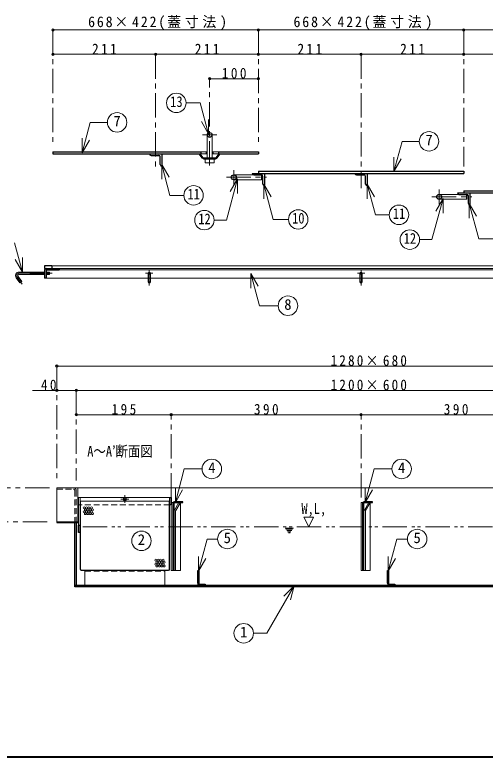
# Model space of a CAD drawing. Units: millimetres at full size, sheet at 1:10. Extents: x -2125 to 1925, y -1405 to 1405.
# Drawn here: x -1203 to -237, y -1405 to 119 of the extents above; entities that cross this region are included whole.
import ezdxf
from ezdxf.enums import TextEntityAlignment as Align

# ---------------------------------------------------------------- set-up
doc = ezdxf.new("R2010")
doc.units = ezdxf.units.MM
doc.header["$LTSCALE"] = 10
doc.header["$PDMODE"] = 32
doc.header["$PDSIZE"] = 5
for name, pattern in [('CHAIN1', [8, 5, -1, 1, -1]), ('DASHED1', [1.8, 1.2, -0.6]), ('DOUBLE_CHAIN1', [8.8, 5, -1, 0.6, -0.6, 0.6, -1])]:
    doc.linetypes.add(name, pattern=pattern)
doc.layers.add('0-A', color=4, linetype='Continuous', lineweight=9)
doc.styles.add('ＭＳ ゴシック', font='')
doc.styles.get('ＭＳ ゴシック').set_extended_font_data('MS Gothic')

msp = doc.modelspace()

# ---------------------------------------------------------------- linework, layer by layer
at = {"layer": '0-A', "linetype": 'CHAIN1'}
for p, q in [((-1124.8, 88.02), (-1124.8, -151.98)), ((-702.8, 88.02), (-702.8, -151.98)), ((-280.8, 88.02), (-280.8, -191.98)), ((-913.8, 38.02), (-913.8, -196.48)), ((-491.8, 38.02), (-491.8, -236.48)), ((-802.8, -189.98), (-802.8, -11.98)), ((-817.8, -127.48), (-787.8, -127.48)), ((-753.3, -199.48), (-753.3, -229.48)), ((-768.3, -214.48), (-686.3, -214.48)), ((-331.3, -239.48), (-331.3, -269.48)), ((-346.3, -254.48), (-264.3, -254.48)), ((-1194.19, -411.48), (-1126.69, -411.48)), ((-919.3, -411.48), (-934.3, -411.48)), ((-926.8, -403.98), (-926.8, -436.41)), ((-484.3, -411.48), (-499.3, -411.48)), ((-491.8, -403.98), (-491.8, -436.41)), ((-1198.29, -419.35), (-1187.98, -434.07)), ((-1116.8, -601.98), (-1116.8, -836.98)), ((-1076.8, -651.98), (-1076.8, -836.98)), ((-881.8, -871.98), (-881.8, -701.98)), ((-491.8, -871.98), (-491.8, -701.98)), ((-1131.8, -851.98), (-1266.8, -851.98)), ((-977.05, -866.98), (-977.05, -882.98)), ((-985.05, -874.98), (-969.05, -874.98)), ((-1266.8, -921.98), (-1131.8, -921.98))]:
    msp.add_line(p, q, dxfattribs=at)
at = {"layer": '0-A'}
for p, q in [((-1124.8, 88.02), (-702.8, 88.02)), ((-702.8, 88.02), (-280.8, 88.02)), ((-280.8, 88.02), (141.2, 88.02)), ((-1124.8, 38.02), (-913.8, 38.02)), ((-913.8, 38.02), (-702.8, 38.02)), ((-702.8, 38.02), (-491.8, 38.02)), ((-491.8, 38.02), (-280.8, 38.02)), ((-280.8, 38.02), (-69.8, 38.02)), ((-802.8, -11.98), (-702.8, -11.98)), ((-1171.69, -413.98), (-1171.69, -408.98)), ((-1170.82, -408.98), (-1171.23, -413.98)), ((-1169.82, -408.98), (-1170.23, -413.98)), ((-1168.82, -408.98), (-1169.23, -413.98)), ((-1167.81, -408.98), (-1168.22, -413.98)), ((-1166.81, -408.98), (-1167.22, -413.98)), ((-1165.81, -408.98), (-1166.22, -413.98)), ((-1164.8, -408.98), (-1165.21, -413.98)), ((-1163.8, -408.98), (-1164.21, -413.98)), ((-1162.8, -408.98), (-1163.21, -413.98)), ((-1161.79, -408.98), (-1162.2, -413.98)), ((-1160.79, -408.98), (-1161.2, -413.98)), ((-1159.79, -408.98), (-1160.2, -413.98)), ((-1158.78, -408.98), (-1159.19, -413.98)), ((-1157.78, -408.98), (-1158.19, -413.98)), ((-1156.78, -408.98), (-1157.19, -413.98)), ((-1155.77, -408.98), (-1156.18, -413.98)), ((-1154.77, -408.98), (-1155.18, -413.98)), ((-1153.77, -408.98), (-1154.18, -413.98)), ((-1152.76, -408.98), (-1153.17, -413.98)), ((-1151.76, -408.98), (-1152.17, -413.98)), ((-1150.76, -408.98), (-1151.17, -413.98)), ((-1149.75, -408.98), (-1150.16, -413.98)), ((-1148.75, -408.98), (-1149.16, -413.98)), ((-1147.75, -408.98), (-1148.16, -413.98)), ((-1146.74, -408.98), (-1147.15, -413.98)), ((-1145.74, -408.98), (-1146.15, -413.98)), ((-1144.74, -408.98), (-1145.15, -413.98)), ((-1143.73, -408.98), (-1144.14, -413.98)), ((-1142.73, -408.98), (-1143.14, -413.98)), ((-1141.8, -409.81), (-1142.14, -413.98)), ((-1138.72, -408.98), (-1138.8, -409.94)), ((-1137.71, -408.98), (-1138.12, -413.98)), ((-1136.71, -408.98), (-1137.12, -413.98)), ((-1135.71, -408.98), (-1136.12, -413.98)), ((-1134.7, -408.98), (-1135.11, -413.98)), ((-1133.7, -408.98), (-1134.11, -413.98)), ((-1132.7, -408.98), (-1133.11, -413.98)), ((-1131.69, -408.98), (-1132.1, -413.98)), ((143.2, -396.48), (-1126.8, -396.48)), ((-16.8, -421.48), (-1138.8, -421.48)), ((-929.3, -421.48), (-929.3, -429.98)), ((-924.3, -421.48), (-924.3, -429.98)), ((-494.3, -421.48), (-494.3, -429.98)), ((-489.3, -421.48), (-489.3, -429.98)), ((163.2, -601.98), (-1116.8, -601.98)), ((-1166.8, -651.98), (-1076.8, -651.98)), ((-1076.8, -651.98), (123.2, -651.98)), ((-1076.8, -701.98), (-881.8, -701.98)), ((-881.8, -701.98), (-491.8, -701.98)), ((-491.8, -701.98), (-101.8, -701.98)), ((129.2, -851.98), (-1073.8, -851.98)), ((-885.05, -871.98), (-1069.05, -871.98)), ((-1068.05, -879.48), (-886.05, -879.48)), ((-878.8, -881.98), (-877.64, -881.98)), ((-863.05, -881.98), (-863.05, -1021.98)), ((-488.8, -881.98), (-487.64, -881.98)), ((-473.05, -881.98), (-473.05, -1021.98)), ((-609.31, -912.03), (-599.31, -932.03)), ((-589.31, -912.03), (-609.31, -912.03)), ((-599.31, -932.03), (-589.31, -912.03)), ((-878.8, -1021.98), (-878.05, -1021.98)), ((-875.8, -1021.98), (-876.55, -1021.98)), ((-872.8, -1021.98), (-863.05, -1021.98)), ((-488.8, -1021.98), (-488.05, -1021.98)), ((-485.8, -1021.98), (-486.55, -1021.98)), ((-482.8, -1021.98), (-473.05, -1021.98))]:
    msp.add_line(p, q, dxfattribs=at)
at = {"layer": '0-A', "color": 7, "lineweight": 18}
for p, q in [((-1065, -163.91), (-1048.33, -101.7)), ((-1048.33, -101.7), (-1013, -101.7)), ((-804.88, -125.99), (-819.88, -100)), ((-804.88, -125.99), (-804.88, -95.99)), ((-1065, -163.91), (-1065, -133.91)), ((-807.8, -127.48), (-807.8, -174.98)), ((-797.8, -127.48), (-797.8, -174.98)), ((-1065, -163.91), (-1050, -137.93)), ((-424.14, -202.85), (-407.47, -140.63)), ((-407.47, -140.63), (-372.13, -140.63)), ((-820.8, -161.98), (-807.8, -161.98)), ((-820.8, -166.48), (-807.8, -166.48)), ((-809.8, -161.98), (-809.8, -166.48)), ((-784.8, -161.98), (-797.8, -161.98)), ((-784.8, -166.48), (-797.8, -166.48)), ((-795.8, -161.98), (-795.8, -166.48)), ((-811.8, -177.48), (-793.8, -177.48)), ((-811.8, -184.48), (-811.8, -177.48)), ((-807.8, -176.48), (-807.8, -177.08)), ((-806.8, -176.98), (-798.8, -176.98)), ((-798.8, -176.98), (-802.8, -177.48)), ((-802.8, -177.48), (-802.8, -184.48)), ((-793.8, -177.48), (-798.8, -176.98)), ((-797.8, -176.48), (-797.8, -177.08)), ((-793.8, -184.48), (-793.8, -177.48)), ((-424.14, -202.85), (-424.14, -172.85)), ((-424.14, -202.85), (-409.14, -176.87)), ((-901.33, -188.34), (-901.33, -218.34)), ((-901.33, -188.34), (-884.41, -251.5)), ((-901.33, -188.34), (-886.33, -214.32)), ((-811.8, -184.48), (-793.8, -184.48)), ((-811.8, -184.48), (-806.8, -184.98)), ((-806.8, -184.98), (-802.8, -184.48)), ((-802.8, -184.48), (-798.8, -184.98)), ((-753.3, -209.48), (-712.3, -209.48)), ((-745.4, -217.81), (-768.06, -302.37)), ((-745.4, -217.81), (-760.4, -243.79)), ((-745.4, -217.81), (-745.4, -247.81)), ((-691.54, -228.34), (-691.54, -258.34)), ((-691.54, -228.34), (-672.08, -300.96)), ((-691.54, -228.34), (-676.54, -254.32)), ((-479.33, -228.34), (-479.33, -258.34)), ((-479.33, -228.34), (-462.41, -291.5)), ((-479.33, -228.34), (-464.33, -254.32)), ((-884.41, -251.5), (-855.89, -251.5)), ((-323.4, -257.81), (-346.06, -342.37)), ((-323.4, -257.81), (-338.4, -283.79)), ((-331.3, -249.48), (-290.3, -249.48)), ((-323.4, -257.81), (-323.4, -287.81)), ((-331.3, -259.48), (-274.3, -259.48)), ((-269.54, -268.34), (-269.54, -298.34)), ((-269.54, -268.34), (-254.54, -294.32)), ((-793.61, -302.37), (-768.06, -302.37)), ((-672.08, -300.96), (-640.87, -300.96)), ((-462.41, -291.5), (-433.89, -291.5)), ((-1187.55, -409.17), (-1203.62, -349.2)), ((-371.61, -342.37), (-346.06, -342.37)), ((-1187.55, -409.17), (-1187.55, -379.17)), ((-1187.55, -409.17), (-1202.55, -383.19)), ((-1194.19, -408.98), (-1141.8, -408.98)), ((-1138.8, -408.98), (-1131.69, -408.98)), ((-1131.69, -413.98), (-1131.69, -408.98)), ((-1111.8, -401.48), (128.2, -401.48)), ((-1111.8, -404.48), (128.2, -404.48)), ((-1200.33, -420.78), (-1192.89, -431.41)), ((-1196.24, -417.92), (-1188.8, -428.54)), ((-1194.19, -413.98), (-1141.8, -413.98)), ((-1138.8, -413.98), (-1131.69, -413.98)), ((-718.29, -412), (-703.29, -437.98)), ((-718.29, -412), (-718.29, -442)), ((-718.29, -412), (-700.58, -478.09)), ((-1188.8, -428.54), (-1192.89, -431.41)), ((-700.58, -478.09), (-661.99, -478.09)), ((-873.3, -881.98), (-854.88, -813.26)), ((-854.88, -813.26), (-818.35, -813.26)), ((-1116.8, -851.98), (-1116.8, -921.98)), ((-1073.8, -851.98), (-1116.8, -851.98)), ((-1073.8, -921.98), (-1073.8, -851.98)), ((-873.3, -881.98), (-873.3, -851.98)), ((-483.3, -881.98), (-483.3, -851.98)), ((-873.3, -881.98), (-858.3, -855.99)), ((-483.3, -881.98), (-468.3, -855.99)), ((-1072.05, -871.98), (-1069.05, -871.98)), ((-1072.05, -928.98), (-1072.05, -871.98)), ((-1069.05, -928.98), (-1069.05, -871.98)), ((-1069.05, -879.48), (-1068.05, -879.48)), ((-1068.05, -1019.98), (-1068.05, -879.48)), ((-886.05, -879.48), (-885.05, -879.48)), ((-886.05, -879.48), (-886.05, -1019.98)), ((-881.8, -881.98), (-878.8, -881.98)), ((-881.8, -1021.98), (-881.8, -881.98)), ((-878.8, -881.98), (-878.8, -1021.98)), ((-874.99, -897.59), (-865.98, -881.98)), ((-491.8, -881.98), (-488.8, -881.98)), ((-491.8, -1021.98), (-491.8, -881.98)), ((-488.8, -881.98), (-488.8, -1021.98)), ((-484.99, -897.59), (-475.98, -881.98)), ((-885.05, -886.98), (-885.05, -1019.98)), ((-875.8, -1021.98), (-875.8, -900.59)), ((-872.8, -899.79), (-872.8, -1021.98)), ((-485.8, -1021.98), (-485.8, -900.59)), ((-482.8, -899.79), (-482.8, -1021.98)), ((-1069.05, -1019.98), (-1069.05, -943.98)), ((-825.89, -1023.14), (-808.19, -957.11)), ((-808.19, -957.11), (-786.52, -957.11)), ((-825.89, -1023.14), (-825.89, -993.14)), ((-825.89, -1023.14), (-810.89, -997.16)), ((-435.89, -1023.14), (-435.89, -993.14)), ((-435.89, -1023.14), (-420.89, -997.16)), ((-1067.05, -1020.98), (-887.05, -1020.98)), ((-887.05, -1021.98), (-1067.05, -1021.98)), ((-1059.05, -1051.98), (-1059.05, -1021.98)), ((-895.05, -1021.98), (-895.05, -1051.98)), ((-878.8, -1021.98), (-881.8, -1021.98)), ((-875.8, -1021.98), (-872.8, -1021.98)), ((-488.8, -1021.98), (-491.8, -1021.98)), ((-485.8, -1021.98), (-482.8, -1021.98)), ((-628.89, -1053.24), (-685.12, -1150.65)), ((-628.89, -1053.24), (-650.1, -1074.46)), ((-628.89, -1053.24), (-636.65, -1082.22)), ((-685.12, -1150.65), (-712.88, -1150.65))]:
    msp.add_line(p, q, dxfattribs=at)
at = {"layer": '0-A', "color": 5, "lineweight": 25}
for p, q in [((-1124.8, -161.98), (-1124.8, -166.48)), ((-1124.8, -161.98), (-820.8, -161.98)), ((-1124.8, -166.48), (-820.8, -166.48)), ((-901.3, -166.48), (-901.3, -191.48)), ((-817.2, -175.36), (-824.3, -166.48)), ((-816.03, -174.42), (-822.38, -166.48)), ((-820.8, -161.98), (-820.8, -166.48)), ((-789.57, -174.42), (-783.22, -166.48)), ((-788.4, -175.36), (-781.3, -166.48)), ((-784.8, -161.98), (-702.8, -161.98)), ((-702.8, -161.98), (-702.8, -166.48)), ((-923.3, -169.48), (-907.3, -169.48)), ((-904.3, -188.48), (-904.3, -172.48)), ((-790.74, -174.98), (-814.85, -174.98)), ((-814.85, -176.48), (-790.74, -176.48)), ((-715.3, -206.48), (-280.8, -206.48)), ((-712.3, -209.48), (-696.3, -209.48)), ((-702.8, -201.98), (-280.8, -201.98)), ((-702.8, -201.98), (-702.8, -206.48)), ((-693.3, -228.48), (-693.3, -212.48)), ((-690.3, -206.48), (-690.3, -231.48)), ((-501.3, -209.48), (-485.3, -209.48)), ((-482.3, -228.48), (-482.3, -212.48)), ((-479.3, -206.48), (-479.3, -231.48)), ((-280.8, -201.98), (-280.8, -206.48)), ((-280.8, -241.98), (-280.8, -246.48)), ((-280.8, -241.98), (141.2, -241.98)), ((-293.3, -246.48), (141.2, -246.48)), ((-290.3, -249.48), (-274.3, -249.48)), ((-274.3, -259.48), (-274.3, -249.48)), ((-271.3, -268.48), (-271.3, -252.48)), ((-268.3, -246.48), (-268.3, -271.48)), ((-1141.8, -396.48), (-1141.8, -401.48)), ((-1126.8, -396.48), (-1141.8, -396.48)), ((-1141.8, -401.48), (-1111.8, -401.48)), ((-1141.8, -404.48), (-1141.8, -421.48)), ((-1138.8, -405.48), (-1138.8, -421.48)), ((-1137.8, -404.48), (-1111.8, -404.48)), ((-1126.8, -396.48), (-1126.8, -401.48)), ((-1111.8, -401.48), (-1111.8, -404.48)), ((-1138.8, -421.48), (-1141.8, -421.48)), ((-885.05, -871.98), (-882.05, -871.98)), ((-885.05, -871.98), (-885.05, -886.98)), ((-878.05, -1021.98), (-878.05, -883.48)), ((-876.55, -883.48), (-876.55, -1021.98)), ((-875.11, -881.98), (-858.05, -881.98)), ((-858.05, -880.48), (-875.05, -880.48)), ((-858.05, -881.98), (-858.05, -880.48)), ((-488.05, -1021.98), (-488.05, -883.48)), ((-486.55, -883.48), (-486.55, -1021.98)), ((-485.11, -881.98), (-468.05, -881.98)), ((-468.05, -880.48), (-485.05, -880.48)), ((-468.05, -881.98), (-468.05, -880.48)), ((-1116.8, -921.98), (-1073.8, -921.98)), ((-1076.8, -923.48), (-1076.8, -1051.98)), ((-1072.05, -928.98), (-1069.05, -928.98)), ((-1072.05, -943.98), (-1072.05, -928.98)), ((-1069.05, -943.98), (-1069.05, -928.98)), ((-1069.05, -943.98), (-1072.05, -943.98)), ((-876.55, -1021.98), (-878.05, -1021.98)), ((-486.55, -1021.98), (-488.05, -1021.98)), ((-823.3, -1049.98), (-812.3, -1049.98)), ((-812.3, -1049.98), (-812.3, -1051.98)), ((-433.3, -1049.98), (-422.3, -1049.98)), ((-422.3, -1049.98), (-422.3, -1051.98)), ((-1079.8, -1051.98), (126.2, -1051.98))]:
    msp.add_line(p, q, dxfattribs=at)
at = {"layer": '0-A', "linetype": 'DASHED1'}
for p, q in [((-929.3, -421.48), (-929.3, -411.48)), ((-924.3, -421.48), (-924.3, -411.48)), ((-494.3, -421.48), (-494.3, -411.48)), ((-489.3, -421.48), (-489.3, -411.48)), ((-885.05, -886.98), (-1072.05, -886.98)), ((-1059.05, -1022.98), (-895.05, -1022.98))]:
    msp.add_line(p, q, dxfattribs=at)
at = {"layer": '0-A', "color": 7, "linetype": 'DASHED1', "lineweight": 18}
for p, q in [((-1116.8, -854.98), (-1082.8, -854.98)), ((-1079.8, -857.98), (-1079.8, -923.48)), ((-1076.8, -923.48), (-1076.8, -857.98))]:
    msp.add_line(p, q, dxfattribs=at)
at = {"layer": '0-A', "linetype": 'DOUBLE_CHAIN1'}
for p, q in [((-1063.55, -931.98), (-41.8, -931.98)), ((-630.88, -934.53), (-647.75, -934.53)), ((-646.06, -937.03), (-632.57, -937.03)), ((-634.26, -939.53), (-644.37, -939.53)), ((-642.69, -942.03), (-635.94, -942.03)), ((-637.63, -944.53), (-641, -944.53))]:
    msp.add_line(p, q, dxfattribs=at)
at = {"layer": '0-A', "color": 1, "lineweight": 40}
msp.add_line((1925.2, -1404.98), (-2124.8, -1404.98), dxfattribs=at)
at = {"layer": '0-A', "color": 7, "lineweight": 18}
for points in [[(-804.88, -125.99), (-822.11, -61.69), (-851.35, -61.69)], [(-802.8, -177.48), (-806.8, -176.98), (-811.8, -177.48)], [(-806.8, -184.98), (-798.8, -184.98), (-793.8, -184.48)], [(-753.3, -219.48), (-696.3, -219.48), (-696.3, -209.48)], [(-269.54, -268.34), (-250.08, -340.96), (-218.87, -340.96)], [(-483.3, -881.98), (-464.88, -813.26), (-428.35, -813.26)], [(-865.98, -881.98), (-863.73, -883.28), (-872.39, -898.29)], [(-475.98, -881.98), (-473.73, -883.28), (-482.39, -898.29)], [(-435.89, -1023.14), (-418.19, -957.11), (-396.52, -957.11)]]:
    msp.add_lwpolyline(points, dxfattribs=at)
at = {"layer": '0-A', "color": 5, "lineweight": 25}
for points in [[(-784.8, -161.98), (-784.8, -166.48), (-702.8, -166.48)], [(-882.05, -871.98), (-882.05, -886.98), (-885.05, -886.98)], [(-1116.8, -921.98), (-1116.8, -923.48), (-1073.8, -923.48), (-1073.8, -921.98)], [(126.2, -1054.98), (-1079.8, -1054.98), (-1079.8, -923.48)], [(-827.3, -1047.98), (-827.3, -1021.98), (-825.3, -1021.98), (-825.3, -1047.98)], [(-437.3, -1047.98), (-437.3, -1021.98), (-435.3, -1021.98), (-435.3, -1047.98)]]:
    msp.add_lwpolyline(points, dxfattribs=at)
at = {"layer": '0-A', "color": 7, "lineweight": 18}
for centre in [(-871.35, -61.69), (-993, -101.7), (-352.13, -140.63), (-835.89, -251.5), (-413.89, -291.5), (-813.61, -302.37), (-620.87, -300.96), (-391.61, -342.37), (-641.99, -478.09), (-798.35, -813.26), (-408.35, -813.26), (-942.93, -960.82), (-766.52, -957.11), (-376.52, -957.11), (-732.88, -1150.65)]:
    msp.add_circle(centre, 20, dxfattribs=at)
at = {"layer": '0-A', "color": 5, "lineweight": 25}
for centre, radius in [((-802.8, -127.48), 5), ((-753.3, -214.48), 5), ((-331.3, -254.48), 5), ((-977.05, -874.98), 3)]:
    msp.add_circle(centre, radius, dxfattribs=at)
at = {"layer": '0-A'}
for centre, radius in [((-926.8, -411.48), 2.5), ((-491.8, -411.48), 2.5), ((-1060.79, -893.04), 2), ((-1060.79, -901.04), 2), ((-1058.29, -897.04), 2), ((-1055.79, -893.04), 2), ((-1055.79, -901.04), 2), ((-1053.29, -897.04), 2), ((-1050.79, -893.04), 2), ((-1050.79, -901.04), 2), ((-1048.29, -897.04), 2), ((-1045.79, -893.04), 2), ((-1045.79, -901.04), 2), ((-1043.29, -897.04), 2), ((-1058.29, -905.04), 2), ((-1053.29, -905.04), 2), ((-1048.29, -905.04), 2), ((-1043.29, -905.04), 2), ((-913.58, -1000.5), 2), ((-911.08, -1004.5), 2), ((-908.58, -1000.5), 2), ((-906.08, -1004.5), 2), ((-903.58, -1000.5), 2), ((-901.08, -1004.5), 2), ((-898.58, -1000.5), 2), ((-896.08, -1004.5), 2), ((-913.58, -1008.5), 2), ((-911.08, -1012.5), 2), ((-908.58, -1008.5), 2), ((-906.08, -1012.5), 2), ((-903.58, -1008.5), 2), ((-901.08, -1012.5), 2), ((-898.58, -1008.5), 2), ((-896.08, -1012.5), 2)]:
    msp.add_circle(centre, radius, dxfattribs=at)
at = {"layer": '0-A', "color": 5, "lineweight": 25}
for centre, radius, start, end in [((-923.3, -166.48), 3, 180, 270), ((-907.3, -172.48), 3, 0, 90), ((-814.85, -173.48), 3, 218.65981, 270), ((-814.85, -173.48), 1.5, 218.65981, 270), ((-790.74, -173.48), 1.5, 270, 321.34019), ((-790.74, -173.48), 3, 270, 321.34019), ((-901.3, -188.48), 3, 180, 270), ((-712.3, -206.48), 3, 180, 270), ((-696.3, -212.48), 3, 0, 90), ((-501.3, -206.48), 3, 180, 270), ((-485.3, -212.48), 3, 0, 90), ((-690.3, -228.48), 3, 180, 270), ((-479.3, -228.48), 3, 180, 270), ((-290.3, -246.48), 3, 180, 270), ((-274.3, -252.48), 3, 0, 90), ((-268.3, -268.48), 3, 180, 270), ((-1138.8, -404.48), 3, 90, 180), ((-1137.8, -405.48), 1, 90, 180), ((-875.05, -883.48), 3, 92.27697, 180), ((-875.05, -883.48), 1.5, 92.27697, 180), ((-485.05, -883.48), 3, 92.27697, 180), ((-485.05, -883.48), 1.5, 92.27697, 180), ((-823.3, -1047.98), 4, 180, 270), ((-823.3, -1047.98), 2, 180, 270), ((-433.3, -1047.98), 4, 180, 270), ((-433.3, -1047.98), 2, 180, 270)]:
    msp.add_arc(centre, radius, start, end, dxfattribs=at)
at = {"layer": '0-A', "color": 7, "lineweight": 18}
for centre, radius, start, end in [((-1194.19, -416.48), 7.5, 90, 215), ((-1194.19, -416.48), 2.5, 90, 215), ((-875.05, -883.48), 3, 90, 92.27697), ((-485.05, -883.48), 3, 90, 92.27697), ((-869.8, -900.59), 6, 150, 180), ((-869.8, -899.79), 3, 150, 180), ((-479.8, -900.59), 6, 150, 180), ((-479.8, -899.79), 3, 150, 180), ((-1067.05, -1019.98), 2, 180, 270), ((-1067.05, -1019.98), 1, 180, 270), ((-887.05, -1019.98), 1, 270, 0), ((-887.05, -1019.98), 2, 270, 0)]:
    msp.add_arc(centre, radius, start, end, dxfattribs=at)
at = {"layer": '0-A', "linetype": 'CHAIN1'}
msp.add_arc((-1194.19, -416.48), 5, 90, 215, dxfattribs=at)
at = {"layer": '0-A', "color": 7, "linetype": 'DASHED1', "lineweight": 18}
for radius in [6, 3]:
    msp.add_arc((-1082.8, -857.98), radius, 0, 90, dxfattribs=at)
at = {"layer": '0-A'}
for centre in [(-926.8, -429.97), (-491.8, -429.97)]:
    msp.add_ellipse(centre, major_axis=(2.5, 0), ratio=0.57, dxfattribs=at)
for p in [(-1124.8, 88.02), (-702.8, 88.02), (-280.8, 88.02), (-1124.8, 38.02), (-913.8, 38.02), (-702.8, 38.02), (-491.8, 38.02), (-280.8, 38.02), (-802.8, -11.98), (-702.8, -11.98), (-1116.8, -601.98), (-1116.8, -651.98), (-1076.8, -651.98), (-1076.8, -701.98), (-881.8, -701.98), (-491.8, -701.98)]:
    msp.add_point(p, dxfattribs=at)

# ---------------------------------------------------------------- texts
at = {"layer": '0-A', "color": 7, "style": 'ＭＳ ゴシック', "width": 0.85}
for s, p in [('13', (-883.85, -76.69)), ('11', (-848.39, -266.5)), ('12', (-826.11, -317.37)), ('10', (-633.37, -315.96)), ('11', (-426.39, -306.5)), ('12', (-404.11, -357.37)), ('A～A’断面図', (-1054.3, -794.48)), ('W,L,', (-614.31, -912.03))]:
    msp.add_text(s, height=21.99, dxfattribs=at).set_placement(p, align=Align.BOTTOM_LEFT)
at = {"layer": '0-A', "color": 7, "style": 'ＭＳ ゴシック'}
for s, p in [('7', (-1000.5, -116.7)), ('7', (-359.63, -155.63)), ('8', (-649.49, -493.09)), ('4', (-805.85, -828.26)), ('4', (-415.85, -828.26)), ('5', (-774.02, -972.11)), ('5', (-384.02, -972.11)), ('2', (-950.43, -975.82)), ('1', (-740.38, -1165.65))]:
    msp.add_text(s, height=21.99, dxfattribs=at).set_placement(p, align=Align.BOTTOM_LEFT)
at = {"layer": '0-A', "color": 7, "char_height": 21.99, "attachment_point": 7, "style": 'ＭＳ ゴシック'}
for s, insert in [('\\T1.27;\\W0.95;668×422(蓋寸法)', (-1052.55, 88.02)), ('\\T1.27;\\W0.95;668×422(蓋寸法)', (-630.55, 88.02)), ('\\T1.38;\\W0.9;211', (-1044.3, 38.02)), ('\\T1.38;\\W0.9;211', (-833.3, 38.02)), ('\\T1.38;\\W0.9;211', (-622.3, 38.02)), ('\\T1.38;\\W0.9;211', (-411.3, 38.02)), ('\\T1.38;\\W0.9;100', (-777.8, -11.98)), ('\\T1.33;\\W0.9;1280×680', (-554.3, -601.98)), ('\\T1.36;\\W0.9;40', (-1149.3, -651.98)), ('\\T1.33;\\W0.9;1200×600', (-554.3, -651.98)), ('\\T1.38;\\W0.9;195', (-1004.3, -701.98)), ('\\T1.38;\\W0.9;390', (-711.8, -701.98)), ('\\T1.38;\\W0.9;390', (-321.8, -701.98))]:
    msp.add_mtext(s, dxfattribs=dict(at, insert=insert))

doc.saveas('drawing.dxf')
